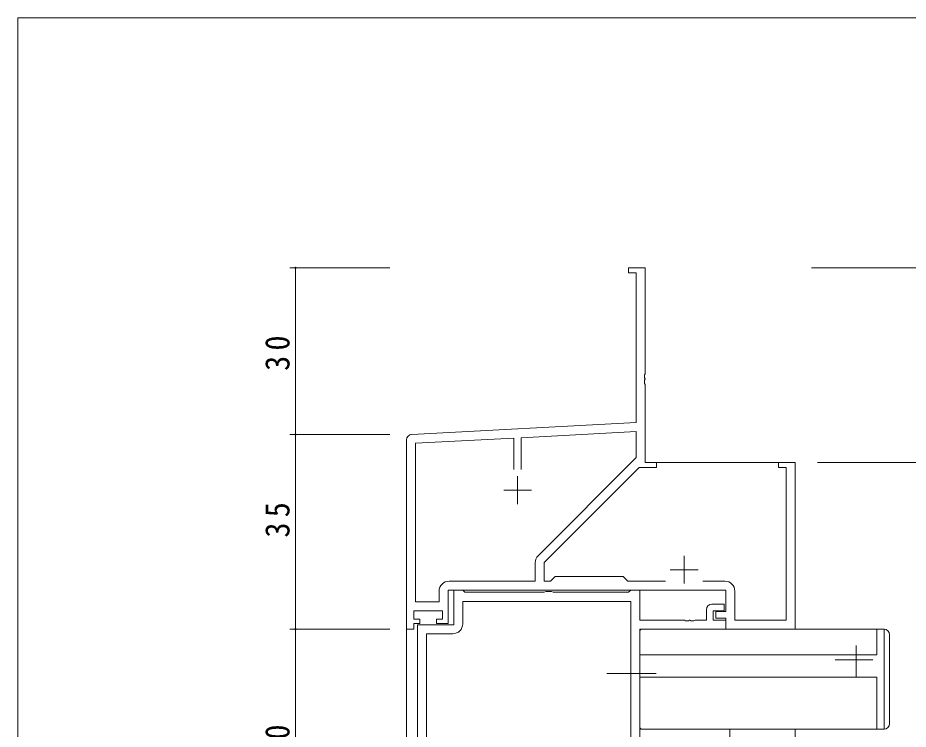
# Model space of a CAD drawing. Units: millimetres on the paper. Extents: x -420 to 373, y -297 to 267.
# Drawn here: x -417.7 to -257.4, y 136.4 to 264.4 of the extents above; entities that cross this region are included whole.
import ezdxf

# ---------------------------------------------------------------- set-up
doc = ezdxf.new("R2010")
doc.units = ezdxf.units.MM
doc.linetypes.add('CHAIN2', pattern=[12, 9, -1, 1, -1])
for name, color, linetype, lineweight in [('0-1_YKK_ZWAK', 7, 'Continuous', 9), ('0-3_YKK_11', 7, 'Continuous', 9), ('0-4_YKK_12', 2, 'Continuous', 9), ('0-5_YKK_13', 4, 'Continuous', 9), ('0-6_YKK_D', 6, 'Continuous', 9)]:
    doc.layers.add(name, color=color, linetype=linetype, lineweight=lineweight)
doc.styles.add('ＭＳ ゴシック', font='')
doc.styles.get('ＭＳ ゴシック').set_extended_font_data('MS Gothic')

msp = doc.modelspace()

# ---------------------------------------------------------------- linework, layer by layer
at = {"layer": '0-1_YKK_ZWAK'}
for p in [(-417.7, -260.575), (352.3, 264.425)]:
    msp.add_line(p, (-417.7, 264.425), dxfattribs=at)
at = {"layer": '0-3_YKK_11'}
for p, q in [((-307.7, 219.425), (-307.7, 218.525)), ((-304.7, 219.425), (-307.7, 219.425)), ((-307.7, 218.525), (-306.33, 218.525)), ((-306.33, 218.525), (-306.33, 191.593)), ((-304.7, 200.383), (-304.7, 219.425)), ((-304.82, 200.2), (-304.7, 200.383)), ((-304.82, 199.65), (-304.82, 200.2)), ((-304.7, 199.466), (-304.82, 199.65)), ((-304.82, 199.2), (-304.7, 199.383)), ((-304.82, 198.65), (-304.82, 199.2)), ((-304.7, 199.383), (-304.7, 199.466)), ((-304.7, 198.466), (-304.82, 198.65)), ((-304.7, 184.425), (-304.7, 198.466)), ((-306.33, 191.593), (-346.752, 189.474)), ((-306.33, 189.961), (-327.05, 188.875)), ((-306.33, 185.3), (-306.33, 189.961)), ((-347.7, 188.476), (-347.7, 154.425)), ((-328.35, 188.807), (-346.07, 187.878)), ((-346.07, 187.878), (-346.07, 159.355)), ((-328.35, 183.125), (-328.35, 188.807)), ((-328.35, 183.125), (-328.35, 188.807)), ((-327.05, 188.875), (-327.05, 183.125)), ((-324.003, 167.627), (-306.33, 185.3)), ((-302.7, 184.425), (-304.7, 184.425)), ((-302.7, 183.525), (-302.7, 184.425)), ((-280.7, 184.425), (-280.7, 183.525)), ((-277.7, 184.425), (-280.7, 184.425)), ((-277.7, 154.425), (-277.7, 184.425)), ((-322.9, 166.425), (-305.8, 183.525)), ((-305.8, 183.525), (-302.7, 183.525)), ((-280.7, 183.525), (-279.33, 183.525)), ((-279.33, 183.525), (-279.33, 156.055)), ((-327.7, 181.925), (-327.7, 176.925)), ((-330.2, 179.425), (-325.2, 179.425)), ((-297.7, 167.625), (-297.7, 162.625)), ((-324.53, 163.055), (-324.53, 166.354)), ((-322.9, 163.055), (-322.9, 166.425)), ((-320.9, 163.925), (-321.77, 163.055)), ((-308.7, 163.925), (-320.9, 163.925)), ((-307.83, 163.055), (-308.7, 163.925)), ((-300.2, 165.125), (-295.2, 165.125)), ((-340.03, 163.055), (-324.53, 163.055)), ((-321.77, 163.055), (-322.9, 163.055)), ((-301.05, 163.055), (-307.83, 163.055)), ((-290.37, 163.055), (-294.35, 163.055)), ((-341.83, 159.355), (-341.83, 161.255)), ((-340.2, 161.425), (-290.2, 161.425)), ((-340.2, 155.425), (-340.2, 161.425)), ((-339.2, 161.425), (-339.2, 155.225)), ((-337.57, 161.425), (-339.2, 161.425)), ((-337.2, 161.055), (-337.57, 161.425)), ((-322.894, 161.055), (-337.2, 161.055)), ((-322.6, 161.225), (-322.894, 161.055)), ((-321.6, 161.225), (-322.6, 161.225)), ((-321.306, 161.055), (-321.6, 161.225)), ((-307.7, 161.055), (-321.306, 161.055)), ((-307.33, 161.425), (-307.7, 161.055)), ((-305.7, 161.425), (-307.33, 161.425)), ((-305.7, 156.055), (-305.7, 161.425)), ((-290.2, 161.425), (-290.2, 157.625)), ((-288.57, 156.055), (-288.57, 161.255)), ((-346.07, 159.355), (-341.83, 159.355)), ((-337.57, 159.425), (-307.33, 159.425)), ((-337.57, 155.395), (-337.57, 159.425)), ((-307.33, 159.425), (-307.33, 132.025)), ((-290.5, 158.925), (-292.7, 158.925)), ((-290.5, 157.725), (-290.5, 158.925)), ((-346.4, 157.725), (-341.2, 157.725)), ((-346.4, 156.225), (-346.4, 157.725)), ((-341.2, 157.725), (-341.2, 156.225)), ((-293.7, 157.925), (-293.7, 156.055)), ((-292.5, 157.725), (-290.5, 157.725)), ((-292.5, 156.055), (-292.5, 157.725)), ((-292, 157.625), (-292, 156.425)), ((-290.2, 157.625), (-292, 157.625)), ((-345.3, 156.225), (-346.4, 156.225)), ((-345.3, 155.425), (-345.3, 156.225)), ((-342.3, 156.225), (-342.3, 155.425)), ((-341.2, 156.225), (-342.3, 156.225)), ((-297.658, 156.055), (-305.7, 156.055)), ((-297.475, 155.935), (-297.658, 156.055)), ((-296.925, 155.935), (-297.475, 155.935)), ((-296.742, 156.055), (-296.925, 155.935)), ((-296.658, 156.055), (-296.742, 156.055)), ((-296.475, 155.935), (-296.658, 156.055)), ((-295.925, 155.935), (-296.475, 155.935)), ((-295.742, 156.055), (-295.925, 155.935)), ((-293.7, 156.055), (-295.742, 156.055)), ((-290.2, 156.055), (-292.5, 156.055)), ((-292, 156.425), (-290.2, 156.425)), ((-290.2, 156.425), (-290.2, 154.425)), ((-290.2, 154.425), (-290.2, 156.055)), ((-279.33, 156.055), (-288.57, 156.055)), ((-347.7, 154.425), (-346.4, 154.425)), ((-346.4, 155.425), (-345.3, 155.425)), ((-346.4, 154.425), (-346.4, 155.425)), ((-339.2, 155.225), (-345.7, 155.225)), ((-345.7, 155.225), (-345.7, 114.425)), ((-342.3, 155.425), (-340.2, 155.425)), ((-305.7, 154.425), (-290.2, 154.425)), ((-305.7, 129.225), (-305.7, 154.425)), ((-290.2, 154.425), (-277.7, 154.425)), ((-344.07, 153.595), (-339.37, 153.595)), ((-344.07, 122.225), (-344.07, 153.595))]:
    msp.add_line(p, q, dxfattribs=at)
for centre, radius, start, end in [((-346.7, 188.476), 1, 93.00002, 180), ((-322.73, 166.354), 1.8, 134.99998, 179.99997), ((-340.03, 161.255), 1.8, 90, 179.99998), ((-290.37, 161.255), 1.8, 0, 89.99998), ((-292.7, 157.925), 1, 90, 179.99998), ((-339.37, 155.395), 1.8, 270, 359.99998)]:
    msp.add_arc(centre, radius, start, end, dxfattribs=at)
at = {"layer": '0-4_YKK_12'}
for p, q in [((-347.7, 184.425), (-347.7, -11.075)), ((-303.146, 184.425), (-277.7, 184.425)), ((-277.7, 154.725), (-277.7, 184.425)), ((-277.7, 184.425), (-277.7, 154.425)), ((-277.7, 154.725), (-277.7, 154.425)), ((-277.7, 136.425), (-277.7, 129.425))]:
    msp.add_line(p, q, dxfattribs=at)
at = {"layer": '0-5_YKK_13'}
for p, q in [((-305.7, 136.825), (-305.7, 154.025)), ((-305.3, 154.425), (-261.7, 154.425)), ((-263, 149.775), (-263, 154.425)), ((-261.7, 136.425), (-261.7, 154.425)), ((-260.7, 153.425), (-260.7, 137.425)), ((-263, 149.775), (-305.7, 149.775)), ((-263, 145.775), (-305.7, 145.775)), ((-263, 136.425), (-263, 145.775)), ((-261.7, 136.425), (-305.3, 136.425)), ((-289.5, 136.425), (-289.5, 128.425))]:
    msp.add_line(p, q, dxfattribs=at)
at = {"layer": '0-5_YKK_13', "linetype": 'CHAIN2'}
for p, q in [((-266.7, 151.484), (-266.7, 145.838)), ((-263.702, 148.925), (-270.53, 148.925)), ((-302.715, 146.425), (-311.601, 146.425))]:
    msp.add_line(p, q, dxfattribs=at)
at = {"layer": '0-5_YKK_13'}
for centre, radius, start, end in [((-305.3, 154.025), 0.4, 90, 180), ((-261.7, 153.425), 1, 0, 90), ((-305.3, 136.825), 0.4, 180, 270), ((-261.7, 137.425), 1, 270, 0)]:
    msp.add_arc(centre, radius, start, end, dxfattribs=at)
at = {"layer": '0-6_YKK_D'}
for p, q in [((-350.7, 219.425), (-368.7, 219.425)), ((-367.7, 219.425), (-367.7, 189.425)), ((-274.743, 219.425), (-186.7, 219.425)), ((-350.7, 189.425), (-368.7, 189.425)), ((-350.7, 189.425), (-368.7, 189.425)), ((-367.7, 154.425), (-367.7, 189.425)), ((-273.7, 184.425), (-186.7, 184.425)), ((-350.7, 154.425), (-368.7, 154.425)), ((-350.7, 154.425), (-368.7, 154.425)), ((-367.7, 154.425), (-367.7, 114.425))]:
    msp.add_line(p, q, dxfattribs=at)
for centre, start, end in [((-367.7, 219.425), 90, 270), ((-367.7, 219.425), 270, 90), ((-367.7, 189.425), 90, 270), ((-367.7, 189.425), 90, 270), ((-367.7, 189.425), 270, 90), ((-367.7, 189.425), 270, 90), ((-367.7, 154.425), 90, 270), ((-367.7, 154.425), 90, 270), ((-367.7, 154.425), 270, 90), ((-367.7, 154.425), 270, 90)]:
    msp.add_arc(centre, 0.106, start, end, dxfattribs=at)

# ---------------------------------------------------------------- texts
at = {"layer": '0-6_YKK_D', "color": 3, "char_height": 4.399, "attachment_point": 7, "rotation": 90, "style": 'ＭＳ ゴシック'}
for s, insert in [('\\T1.36;\\W0.9;30', (-368.7, 200.905)), ('\\T1.36;\\W0.9;35', (-368.7, 170.905)), ('\\T1.36;\\W0.9;40', (-368.7, 130.905))]:
    msp.add_mtext(s, dxfattribs=dict(at, insert=insert))

doc.saveas('drawing.dxf')
